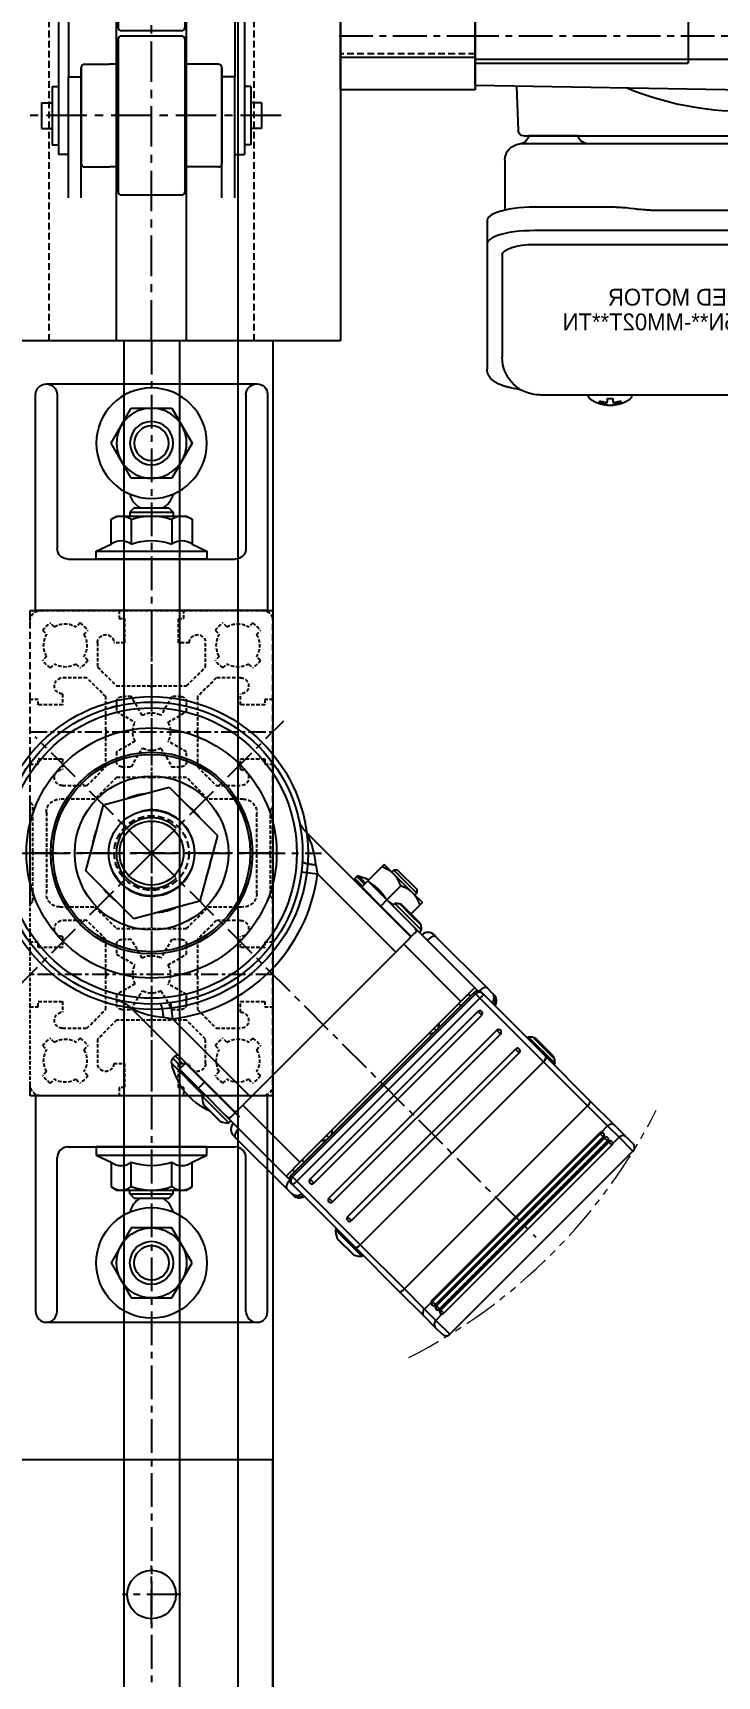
# Model space of a CAD drawing. Header units: inches. Extents: x 0 to 77285, y -118 to 40065.
# Drawn here: x 17562.6 to 17689.5, y 26015.4 to 26320.1 of the extents above; entities that cross this region are included whole.
import ezdxf

# ---------------------------------------------------------------- set-up
doc = ezdxf.new("R2010")
doc.units = ezdxf.units.IN
doc.header["$LTSCALE"] = 5
doc.header["$MEASUREMENT"] = 0
for name, pattern in [('CENTER', [2, 1.25, -0.25, 0.25, -0.25]), ('HIDDEN', [0.375, 0.25, -0.125]), ('PHANTOM', [2.5, 1.25, -0.25, 0.25, -0.25, 0.25, -0.25])]:
    doc.linetypes.add(name, pattern=pattern)
for name, color, linetype in [('11', 1, 'CENTER'), ('22', 2, 'HIDDEN'), ('44', 4, 'Continuous'), ('55', 5, 'Continuous'), ('77', 40, 'HIDDEN'), ('99', 181, 'Continuous'), ('A', 8, 'Continuous'), ('B', 123, 'Continuous'), ('G', 231, 'Continuous'), ('T', 3, 'Continuous')]:
    doc.layers.add(name, color=color, linetype=linetype)
doc.layers.add('33', color=3, linetype='PHANTOM', lineweight=9)
doc.styles.add('SCI', font='')
doc.styles.get('SCI').set_extended_font_data('Gulim')
doc.dimstyles.new('SCH', dxfattribs={"dimtxt": 2.5, "dimasz": 2, "dimexe": 1.25, "dimexo": 0.625, "dimtad": 1, "dimdec": 8, "dimtxsty": 'SCI', "dimcen": 2.5, "dimclrd": 4, "dimclre": 4, "dimclrt": 7, "dimadec": 8, "dimazin": 2, "dimtfac": 1, "dimtdec": 8, "dimtmove": 0, "dimatfit": 3, "dimfxl": 1, "dimarcsym": 0})

# ---------------------------------------------------------------- blocks, each defined once
blk = doc.blocks.new('A$C632A6005')
for p, q in [((-21.5, 0), (-21.5, -40)), ((21.5, 0), (-21.5, 0)), ((21.5, -40.1), (21.5, 0)), ((-17.5, -40), (-17.5, -11.5)), ((-15.5, -9.5), (15.5, -9.5)), ((10.25, -9.5), (-10.25, -9.5)), ((-10.25, -9.5), (-10.25, -11)), ((-10.25, -11), (10.25, -11)), ((-10.25, -11), (-7.51, -12.3)), ((7.51, -12.3), (10.25, -11)), ((10.25, -11), (10.25, -9.5)), ((17.5, -40), (17.5, -11.5)), ((-7.51, -12.3), (-7.51, -16.89)), ((-3.75, -16.86), (-3.75, -12.3)), ((3.76, -16.86), (3.76, -12.3)), ((7.51, -16.89), (7.51, -12.3)), ((-7.51, -16.89), (-6.44, -17.5)), ((-6.44, -17.5), (6.45, -17.5)), ((-4, -18.2), (-4, -17.5)), ((-4, -18.2), (4, -18.2)), ((-3.2, -19), (-4, -18.2)), ((3.2, -19), (4, -18.2)), ((4, -18.2), (4, -17.5)), ((6.45, -17.5), (7.51, -16.89)), ((-3.2, -19), (3.2, -19)), ((-3.75, -24.5), (-7.5, -31)), ((3.75, -24.5), (-3.75, -24.5)), ((7.51, -31), (3.75, -24.5)), ((-7.5, -31), (-3.75, -37.5)), ((3.75, -37.5), (7.51, -31)), ((-3.75, -37.5), (3.75, -37.5)), ((-19.5, -42), (19.6, -42))]:
    blk.add_line(p, q)
for radius in [10.25, 6.5, 4, 3.2]:
    blk.add_circle((0, -31), radius)
for centre, radius, start, end in [((-15.5, -11.5), 2, 90, 180), ((15.5, -11.5), 2, 0, 90), ((-5.63, -9.89), 3.06, 232.1211, 307.8789), ((0, -1.68), 11.26, 250.5288, 289.4712), ((5.63, -9.89), 3.06, 232.1211, 307.8789), ((-5.63, -14.44), 3.06, 232.1211, 307.8789), ((0, -6.24), 11.26, 250.5288, 289.4712), ((5.63, -14.44), 3.06, 232.1211, 307.8789), ((0, -22.5), 4.1, 121.3886, 166.7272), ((0, -22.5), 4.1, 13.2728, 58.6114), ((-19.5, -40), 2, 180, 270), ((-19.5, -40), 2, 270, 0), ((19.5, -40), 2, 180, 270), ((19.6, -40.1), 1.9, 270, 0)]:
    blk.add_arc(centre, radius, start, end)
blk = doc.blocks.new('A$C47db6cef')
at = {"ltscale": 0.506191}
for p, q in [((0, 43), (0, 28.5)), ((16.5, 45), (2, 45)), ((3.74, 42.67), (4.47, 41.95)), ((8.53, 41.95), (9.26, 42.67)), ((16.5, 43.5), (16.5, 45)), ((28.5, 45), (16.5, 45)), ((17.5, 43.5), (16.5, 43.5)), ((17.5, 39), (17.5, 43.5)), ((27.5, 43.5), (27.5, 39)), ((28.5, 43.5), (27.5, 43.5)), ((28.5, 45), (28.5, 43.5)), ((36.5, 45), (28.5, 45)), ((37, 44.5), (36.5, 45)), ((44.7, 44.5), (37, 44.5)), ((45, 44.2), (44.7, 44.5)), ((45.3, 44.5), (45, 44.2)), ((53, 44.5), (45.3, 44.5)), ((53.5, 45), (53, 44.5)), ((61.5, 45), (53.5, 45)), ((61.5, 43.5), (61.5, 45)), ((73.5, 45), (61.5, 45)), ((62.5, 43.5), (61.5, 43.5)), ((62.5, 39), (62.5, 43.5)), ((72.5, 43.5), (72.5, 39)), ((73.5, 43.5), (72.5, 43.5)), ((73.5, 45), (73.5, 43.5)), ((88, 45), (73.5, 45)), ((80.74, 42.67), (81.47, 41.95)), ((85.53, 41.95), (86.26, 42.67)), ((90, 28.5), (90, 43)), ((3.05, 40.53), (2.33, 41.26)), ((10.67, 41.26), (9.95, 40.53)), ((37.5, 42), (52.5, 42)), ((80.05, 40.53), (79.33, 41.26)), ((87.67, 41.26), (86.95, 40.53)), ((12.5, 34.5), (12.5, 39)), ((15.5, 39), (17.5, 39)), ((27.5, 39), (29.5, 39)), ((32.5, 39), (32.5, 34.5)), ((35, 33), (35, 39.5)), ((55, 39.5), (55, 33)), ((57.5, 34.5), (57.5, 39)), ((60.5, 39), (62.5, 39)), ((72.5, 39), (74.5, 39)), ((77.5, 39), (77.5, 34.5)), ((2.33, 35.74), (3.05, 36.47)), ((4.47, 35.05), (3.74, 34.33)), ((9.26, 34.33), (8.53, 35.05)), ((9.95, 36.47), (10.67, 35.74)), ((16, 31), (12.5, 34.5)), ((32.5, 34.5), (29, 31)), ((61, 31), (57.5, 34.5)), ((77.5, 34.5), (74, 31)), ((79.33, 35.74), (80.05, 36.47)), ((81.47, 35.05), (80.74, 34.33)), ((86.26, 34.33), (85.53, 35.05)), ((86.95, 36.47), (87.67, 35.74)), ((6, 32.5), (10.5, 32.5)), ((10.5, 32.5), (14, 29)), ((22.2, 31), (16, 31)), ((22.5, 30.7), (22.2, 31)), ((22.8, 31), (22.5, 30.7)), ((29, 31), (22.8, 31)), ((31, 29), (35, 33)), ((55, 33), (59, 29)), ((67.2, 31), (61, 31)), ((67.5, 30.7), (67.2, 31)), ((67.8, 31), (67.5, 30.7)), ((74, 31), (67.8, 31)), ((76, 29), (79.5, 32.5)), ((79.5, 32.5), (84, 32.5)), ((0, 28.5), (1.5, 28.5)), ((0, 28.5), (0, 16.5)), ((1.5, 28.5), (1.5, 27.5)), ((1.5, 27.5), (6, 27.5)), ((6, 27.5), (6, 29.5)), ((14, 29), (14, 22.8)), ((16, 26.25), (16, 28)), ((17, 29), (18.75, 29)), ((18.75, 29), (20.75, 25.53)), ((24.25, 25.53), (26.25, 29)), ((26.25, 29), (28, 29)), ((29, 28), (29, 26.25)), ((31, 16), (31, 29)), ((59, 29), (59, 16)), ((61, 26.25), (61, 28)), ((62, 29), (63.75, 29)), ((63.75, 29), (65.75, 25.53)), ((69.25, 25.53), (71.25, 29)), ((71.25, 29), (73, 29)), ((74, 28), (74, 26.25)), ((76, 22.8), (76, 29)), ((84, 29.5), (84, 27.5)), ((84, 27.5), (88.5, 27.5)), ((88.5, 28.5), (90, 28.5)), ((88.5, 27.5), (88.5, 28.5)), ((90, 16.5), (90, 28.5)), ((19.47, 24.25), (16, 26.25)), ((29, 26.25), (25.53, 24.25)), ((64.47, 24.25), (61, 26.25)), ((74, 26.25), (70.53, 24.25)), ((14, 22.8), (14.3, 22.5)), ((14.3, 22.5), (14, 22.2)), ((14, 22.2), (14, 16)), ((75.7, 22.5), (76, 22.8)), ((76, 22.2), (75.7, 22.5)), ((76, 16), (76, 22.2)), ((16, 18.75), (19.47, 20.75)), ((16, 17), (16, 18.75)), ((20.75, 19.47), (18.75, 16)), ((26.25, 16), (24.25, 19.47)), ((25.53, 20.75), (29, 18.75)), ((29, 18.75), (29, 17)), ((61, 18.75), (64.47, 20.75)), ((61, 17), (61, 18.75)), ((65.75, 19.47), (63.75, 16)), ((71.25, 16), (69.25, 19.47)), ((70.53, 20.75), (74, 18.75)), ((74, 18.75), (74, 17)), ((0, 16.5), (0, 2)), ((1.5, 16.5), (0, 16.5)), ((1.5, 17.5), (1.5, 16.5)), ((6, 17.5), (1.5, 17.5)), ((6, 15.5), (6, 17.5)), ((14, 16), (10.5, 12.5)), ((18.75, 16), (17, 16)), ((28, 16), (26.25, 16)), ((35, 12), (31, 16)), ((59, 16), (55, 12)), ((63.75, 16), (62, 16)), ((73, 16), (71.25, 16)), ((79.5, 12.5), (76, 16)), ((84, 17.5), (84, 15.5)), ((88.5, 17.5), (84, 17.5)), ((88.5, 16.5), (88.5, 17.5)), ((90, 16.5), (88.5, 16.5)), ((90, 2), (90, 16.5)), ((10.5, 12.5), (6, 12.5)), ((12.5, 10.5), (16, 14)), ((16, 14), (22.2, 14)), ((22.2, 14), (22.5, 14.3)), ((22.5, 14.3), (22.8, 14)), ((22.8, 14), (29, 14)), ((29, 14), (32.5, 10.5)), ((57.5, 10.5), (61, 14)), ((61, 14), (67.2, 14)), ((67.2, 14), (67.5, 14.3)), ((67.5, 14.3), (67.8, 14)), ((67.8, 14), (74, 14)), ((74, 14), (77.5, 10.5)), ((84, 12.5), (79.5, 12.5)), ((3.05, 8.53), (2.33, 9.26)), ((3.74, 10.67), (4.47, 9.95)), ((8.53, 9.95), (9.26, 10.67)), ((10.67, 9.26), (9.95, 8.53)), ((12.5, 6), (12.5, 10.5)), ((32.5, 10.5), (32.5, 6)), ((35, 5.5), (35, 12)), ((55, 12), (55, 5.5)), ((57.5, 6), (57.5, 10.5)), ((77.5, 10.5), (77.5, 6)), ((80.05, 8.53), (79.33, 9.26)), ((80.74, 10.67), (81.47, 9.95)), ((85.53, 9.95), (86.26, 10.67)), ((87.67, 9.26), (86.95, 8.53)), ((2.33, 3.74), (3.05, 4.47)), ((4.47, 3.05), (3.74, 2.33)), ((9.26, 2.33), (8.53, 3.05)), ((9.95, 4.47), (10.67, 3.74)), ((17.5, 6), (15.5, 6)), ((17.5, 1.5), (17.5, 6)), ((27.5, 6), (27.5, 1.5)), ((29.5, 6), (27.5, 6)), ((62.5, 6), (60.5, 6)), ((62.5, 1.5), (62.5, 6)), ((72.5, 6), (72.5, 1.5)), ((74.5, 6), (72.5, 6)), ((79.33, 3.74), (80.05, 4.47)), ((81.47, 3.05), (80.74, 2.33)), ((86.26, 2.33), (85.53, 3.05)), ((86.95, 4.47), (87.67, 3.74)), ((2, 0), (16.5, 0)), ((16.5, 1.5), (17.5, 1.5)), ((16.5, 0), (16.5, 1.5)), ((16.5, 0), (28.5, 0)), ((27.5, 1.5), (28.5, 1.5)), ((28.5, 1.5), (28.5, 0)), ((28.5, 0), (35.55, 0)), ((35.55, 0), (36.05, 0.5)), ((36.05, 0.5), (44.7, 0.5)), ((52.5, 3), (37.5, 3)), ((44.7, 0.5), (45, 0.8)), ((45, 0.8), (45.3, 0.5)), ((45.3, 0.5), (53.95, 0.5)), ((53.95, 0.5), (54.45, 0)), ((61.5, 1.5), (62.5, 1.5)), ((61.5, 0), (61.5, 1.5)), ((72.5, 1.5), (73.5, 1.5)), ((73.5, 1.5), (73.5, 0))]:
    blk.add_line(p, q, dxfattribs=at)
for p, q in [((54.45, 0), (61.5, 0)), ((61.5, 0), (73.5, 0)), ((73.5, 0), (88, 0))]:
    blk.add_line(p, q)
for centre, radius, start, end in [((2, 43), 2, 90, 180), ((6.5, 38.5), 5, 123.463, 146.537), ((6.5, 38.5), 5, 33.463, 56.537), ((83.5, 38.5), 5, 123.463, 146.537), ((83.5, 38.5), 5, 33.463, 56.537), ((88, 43), 2, 0, 90), ((6.5, 38.5), 4, 149.4775, 210.5225), ((6.5, 38.5), 4, 59.4775, 120.5225), ((6.5, 38.5), 4, 329.4775, 30.5225), ((14, 39), 1.5, 0, 180), ((31, 39), 1.5, 0, 180), ((37.5, 39.5), 2.5, 90, 180), ((52.5, 39.5), 2.5, 0, 90), ((59, 39), 1.5, 0, 180), ((76, 39), 1.5, 0, 180), ((83.5, 38.5), 4, 149.4775, 210.5225), ((83.5, 38.5), 4, 59.4775, 120.5225), ((83.5, 38.5), 4, 329.4775, 30.5225), ((6.5, 38.5), 5, 213.463, 236.537), ((6.5, 38.5), 4, 239.4775, 300.5225), ((6.5, 38.5), 5, 303.463, 326.537), ((83.5, 38.5), 5, 213.463, 236.537), ((83.5, 38.5), 4, 239.4775, 300.5225), ((83.5, 38.5), 5, 303.463, 326.537), ((6, 31), 1.5, 90, 270), ((84, 31), 1.5, 270, 90), ((17, 28), 1, 90, 180), ((28, 28), 1, 0, 90), ((62, 28), 1, 90, 180), ((73, 28), 1, 0, 90), ((22.5, 22.5), 3.5, 60, 120), ((67.5, 22.5), 3.5, 60, 120), ((22.5, 22.5), 3.5, 150, 210), ((22.5, 22.5), 3.5, 330, 30), ((67.5, 22.5), 3.5, 150, 210), ((67.5, 22.5), 3.5, 330, 30), ((22.5, 22.5), 3.5, 240, 300), ((67.5, 22.5), 3.5, 240, 300), ((6, 14), 1.5, 90, 270), ((17, 17), 1, 180, 270), ((28, 17), 1, 270, 0), ((62, 17), 1, 180, 270), ((73, 17), 1, 270, 0), ((84, 14), 1.5, 270, 90), ((6.5, 6.5), 5, 123.463, 146.537), ((6.5, 6.5), 4, 59.4775, 120.5225), ((6.5, 6.5), 5, 33.463, 56.537), ((83.5, 6.5), 5, 123.463, 146.537), ((83.5, 6.5), 4, 59.4775, 120.5225), ((83.5, 6.5), 5, 33.463, 56.537), ((6.5, 6.5), 4, 149.4775, 210.5225), ((6.5, 6.5), 4, 329.4775, 30.5225), ((83.5, 6.5), 4, 149.4775, 210.5225), ((83.5, 6.5), 4, 329.4775, 30.5225), ((6.5, 6.5), 5, 213.463, 236.537), ((6.5, 6.5), 4, 239.4775, 300.5225), ((6.5, 6.5), 5, 303.463, 326.537), ((14, 6), 1.5, 180, 0), ((31, 6), 1.5, 180, 0), ((37.5, 5.5), 2.5, 180, 270), ((52.5, 5.5), 2.5, 270, 0), ((59, 6), 1.5, 180, 0), ((76, 6), 1.5, 180, 0), ((83.5, 6.5), 5, 213.463, 236.537), ((83.5, 6.5), 4, 239.4775, 300.5225), ((83.5, 6.5), 5, 303.463, 326.537), ((2, 2), 2, 180, 270), ((88, 2), 2, 270, 0)]:
    blk.add_arc(centre, radius, start, end, dxfattribs=at)
at = {"layer": '11', "ltscale": 0.506191}
for p, q in [((22.5, 45), (22.5, 0)), ((67.5, 0), (67.5, 45)), ((90, 22.5), (0, 22.5))]:
    blk.add_line(p, q, dxfattribs=at)
at = {"layer": '11'}
blk.add_line((45, 45), (45, 0), dxfattribs=at)
at = {"layer": 'A', "ltscale": 0.506191}
for p, q in [((0, 45), (0, 43)), ((2, 45), (0, 45)), ((53.5, 45), (36.5, 45)), ((90, 45), (88, 45)), ((90, 43), (90, 45)), ((0, 2), (0, 0)), ((0, 0), (2, 0)), ((35.55, 0), (54.45, 0)), ((90, 0), (90, 2))]:
    blk.add_line(p, q, dxfattribs=at)
at = {"layer": 'A'}
blk.add_line((88, 0), (90, 0), dxfattribs=at)
blk = doc.blocks.new('A$Cf526916b')
blk.add_line((392.5, -90), (392.5, 0))
at = {"layer": '11'}
blk.add_line((338.5, -45), (401.5, -45), dxfattribs=at)
at = {"layer": '22'}
blk.add_circle((370, -45), 6.92, dxfattribs=at)
at = {"layer": '44'}
blk.add_circle((370, -45), 29, dxfattribs=at)
at = {"layer": 'T'}
blk.add_arc((370, -45), 8, 195, 105, dxfattribs=at)
at = {"xscale": -1, "rotation": 270}
blk.add_blockref('A$C47db6cef', (347.5, -90), dxfattribs=at)
at = {"layer": '44', "xscale": -1, "rotation": 180}
blk.add_blockref('A$C632A6005', (370, 0), dxfattribs=at)
at = {"layer": '44'}
blk.add_blockref('A$C632A6005', (370, -90), dxfattribs=at)
blk = doc.blocks.new('FINALrf2040vrp-sc')
for p, q in [((10.715, 4.15), (14.685, 4.15)), ((10.715, 4.15), (10.715, 2.5)), ((14.685, 4.15), (14.685, 2.5)), ((36.115, 4.15), (36.115, 2.5)), ((36.115, 4.15), (40.085, 4.15)), ((40.085, 4.15), (40.085, 2.5)), ((0, 0), (18.7, 0)), ((6.7, 1.5), (44.1, 1.5)), ((6.7, 1.5), (6.7, 0)), ((8.2, 2.5), (8.2, 1.5)), ((8.2, 2.5), (17.2, 2.5)), ((17.2, 2.5), (17.2, 1.5)), ((18.7, 0), (32.1, 0)), ((18.7, 0), (18.7, -2)), ((32.1, 0), (32.1, -2)), ((50.8, 0), (32.1, 0)), ((33.6, 2.5), (42.6, 2.5)), ((33.6, 2.5), (33.6, 1.5)), ((42.6, 2.5), (42.6, 1.5)), ((44.1, 0), (44.1, 1.5)), ((0, -2), (20.14, -2)), ((4.76, -2.5), (4.76, -6.35)), ((20.64, -2.5), (20.64, -6.35)), ((30.16, -2.5), (30.16, -6.35)), ((50.8, -2), (30.66, -2)), ((30.66, -2), (45.54, -2)), ((46.04, -2.5), (46.04, -6.35)), ((4.76, -6.35), (4.76, -7.7)), ((20.64, -6.35), (20.64, -7.7)), ((30.16, -6.35), (30.16, -7.7)), ((46.04, -6.35), (46.04, -7.7)), ((0.4, -8.2), (0.4, -17.5)), ((0.9, -7.7), (24.5, -7.7)), ((25, -8.2), (25, -17.5)), ((25.8, -8.2), (25.8, -17.5)), ((26.3, -7.7), (49.9, -7.7)), ((50.4, -8.2), (50.4, -17.5)), ((0.9, -18), (24.5, -18)), ((4.76, -18), (4.76, -19.35)), ((4.76, -23.2), (4.76, -19.35)), ((20.64, -18), (20.64, -19.35)), ((20.64, -23.2), (20.64, -19.35)), ((26.3, -18), (49.9, -18)), ((30.16, -18), (30.16, -19.35)), ((30.16, -23.2), (30.16, -19.35)), ((46.04, -18), (46.04, -19.35)), ((46.04, -23.2), (46.04, -19.35)), ((0, -23.7), (20.14, -23.7)), ((18.7, -25.7), (18.7, -23.7)), ((30.66, -23.7), (45.54, -23.7)), ((50.8, -23.7), (30.66, -23.7)), ((32.1, -25.7), (32.1, -23.7)), ((0, -25.7), (18.7, -25.7)), ((6.7, -27.2), (6.7, -25.7)), ((6.7, -27.2), (44.1, -27.2)), ((8.2, -28.2), (8.2, -27.2)), ((17.2, -28.2), (17.2, -27.2)), ((18.7, -25.7), (32.1, -25.7)), ((50.8, -25.7), (32.1, -25.7)), ((33.6, -28.2), (33.6, -27.2)), ((42.6, -28.2), (42.6, -27.2)), ((44.1, -25.7), (44.1, -27.2)), ((8.2, -28.2), (17.2, -28.2)), ((10.715, -29.85), (10.715, -28.2)), ((10.715, -29.85), (14.685, -29.85)), ((14.685, -29.85), (14.685, -28.2)), ((33.6, -28.2), (42.6, -28.2)), ((36.115, -29.85), (36.115, -28.2)), ((36.115, -29.85), (40.085, -29.85)), ((40.085, -29.85), (40.085, -28.2))]:
    blk.add_line(p, q)
for centre, start, end in [((5.26, -2.5), 90, 180), ((20.14, -2.5), 0, 90), ((30.66, -2.5), 90, 180), ((45.54, -2.5), 0, 90), ((0.9, -8.2), 90, 180), ((24.5, -8.2), 0, 90), ((26.3, -8.2), 90, 180), ((49.9, -8.2), 0, 90), ((0.9, -17.5), 180, 270), ((24.5, -17.5), 270, 0), ((26.3, -17.5), 180, 270), ((49.9, -17.5), 270, 0), ((5.26, -23.2), 180, 270), ((20.14, -23.2), 270, 0), ((30.66, -23.2), 180, 270), ((45.54, -23.2), 270, 0)]:
    blk.add_arc(centre, 0.5, start, end)
at = {"layer": '11'}
for p, q in [((12.7, 7.15), (12.7, -32.85)), ((38.1, 7.15), (38.1, -32.85))]:
    blk.add_line(p, q, dxfattribs=at)
blk = doc.blocks.new('A$C006C2B59')
at = {"layer": '11'}
blk.add_line((-60.19, 0), (67.37, 0), dxfattribs=at)
at = {"rotation": 179.9999999999999}
for p in [(12.7, -12.85), (63.5, -12.85)]:
    blk.add_blockref('FINALrf2040vrp-sc', p, dxfattribs=at)
blk = doc.blocks.new('A$Ce0788daf')
for p, q in [((405, 170), (405, 0)), ((363.5, 0), (363.5, 120)), ((376.5, 0), (376.5, 120)), ((405, 0), (335, 0))]:
    blk.add_line(p, q)
at = {"layer": '22'}
for p, q in [((351, 0), (351, 159)), ((389, 0), (389, 159))]:
    blk.add_line(p, q, dxfattribs=at)
at = {"layer": 'G'}
blk.add_line((386, 154), (386, 0), dxfattribs=at)
at = {"layer": 'B', "xscale": 1.2, "yscale": 1.2, "zscale": 1.2, "rotation": 90.00000000000001}
blk.add_blockref('A$C006C2B59', (370, 72.23), dxfattribs=at)
blk = doc.blocks.new('A$Cfa1c9302')
for p, q in [((50, -52.63), (50, -33)), ((50, -47.8), (-50, -47.8)), ((50, -52.63), (0, -53.5)), ((42.32, -52.76), (42.03, -61.03)), ((41.03, -62), (-41.03, -62)), ((-37.5, -63.5), (41.68, -63.5)), ((30.93, -62), (40.05, -62)), ((44.5, -66.5), (44.5, -75.78)), ((17.5, -75.77), (-17.5, -75.77)), ((20.52, -75.57), (21.26, -75.47)), ((24.87, -75.25), (39, -75.25)), ((47.8, -77.67), (47.8, -82)), ((-39, -79.57), (39, -79.57)), ((39, -82.13), (-39, -82.13)), ((47.8, -82), (47.8, -105.26)), ((45, -84.08), (45, -103.05)), ((38, -110.05), (-38, -110.05)), ((21.03, -110.05), (21, -110.19)), ((21, -110.05), (21, -110.19)), ((24.48, -110.74), (24.48, -111.33)), ((24.48, -111.87), (24.48, -111.97)), ((25.51, -111.33), (25.51, -110.74)), ((25.51, -111.97), (25.51, -111.87)), ((29, -110.2), (28.97, -110.05)), ((29, -110.19), (29, -110.05))]:
    blk.add_line(p, q)
for points in [[(39, -75.25), (39.98, -75.26), (40.96, -75.31), (41.9, -75.38), (42.82, -75.49), (43.68, -75.62), (44.48, -75.78), (45.22, -75.96), (45.88, -76.16), (46.45, -76.38), (46.93, -76.62), (47.3, -76.87), (47.58, -77.13), (47.74, -77.4), (47.8, -77.67)], [(39, -79.57), (39.98, -79.59), (40.96, -79.64), (41.9, -79.71), (42.82, -79.81), (43.68, -79.95), (44.48, -80.1), (45.22, -80.28), (45.88, -80.49), (46.45, -80.71), (46.93, -80.95), (47.3, -81.2), (47.58, -81.46), (47.74, -81.73), (47.8, -82)], [(21.31, -110.81), (21.4, -110.89), (21.54, -111)], [(28.46, -111), (28.6, -110.89), (28.68, -110.83)], [(28.68, -110.83), (28.69, -110.81)]]:
    blk.add_lwpolyline(points)
for centre, radius, start, end in [((0, 0), 57.5, 270, 292.5195), ((29, -61.5), 2, 270, 345.5225), ((42, -61.53), 2, 193.7372, 264.2608), ((41.03, -61), 1, 270, 358), ((41.5, -66.5), 3, 0, 84.2608), ((38, -103.05), 7, 270, 0), ((21.65, -110.46), 0.486, 221.8791, 226.241), ((25, -105.49), 6.5, 237.8797, 302.1203), ((24.38, -111.36), 1.37, 173.3134, 186.6866), ((24.99, -104.73), 6.77, 252.9989, 262.6853), ((24.99, -105.05), 6.77, 252.9989, 262.6853), ((24.69, -112.61), 1.29, 98.9986, 115.405), ((24.69, -110.59), 1.29, 244.595, 261.0014), ((25, -101.75), 9.01, 266.7221, 273.2779), ((25, -105.5), 6.5, 265.4534, 274.5466), ((25.31, -112.61), 1.29, 64.595, 81.0014), ((25.31, -110.59), 1.29, 278.9986, 295.405), ((25.01, -104.73), 6.77, 277.3147, 287.0011), ((25.01, -105.05), 6.77, 277.3147, 287.0011), ((25.62, -111.36), 1.37, 353.3134, 6.6866)]:
    blk.add_arc(centre, radius, start, end)
blk.add_ellipse((39, -84.08), major_axis=(6, 0), ratio=0.324978, start_param=0, end_param=1.570796)
for points, knots in [([(17.5, -75.77), (18.72, -75.75), (18.15, -75.77), (20.1, -75.63), (19.88, -75.65), (20.52, -75.57)], [0, 0, 0, 0, 1.176582, 2.356169, 3.030308, 3.030308, 3.030308, 3.030308]), ([(21.26, -75.47), (22.82, -75.3), (21.86, -75.38), (24.58, -75.24), (23.87, -75.26), (24.87, -75.25)], [0, 0, 0, 0, 1.359692, 2.82201, 3.627139, 3.627139, 3.627139, 3.627139]), ([(41.4, -109.16), (42.08, -109.02), (42.76, -108.87), (43.44, -108.72), (43.67, -108.67), (44.15, -108.57), (44.81, -108.37), (45.46, -108.14), (46.04, -107.86), (46.53, -107.55), (46.92, -107.23), (47.23, -106.89), (47.48, -106.51), (47.67, -106.1), (47.78, -105.67), (47.79, -105.39), (47.8, -105.26)], [-0.308501, -0.308501, -0.308501, -0.308501, 0, 0, 0, 0.103357, 0.215357, 0.331905, 0.455265, 0.558115, 0.645908, 0.724824, 0.798509, 0.869222, 0.938414, 1, 1, 1, 1]), ([(21.01, -110.19), (21.01, -110.26), (21.02, -110.42), (21.12, -110.62), (21.22, -110.72), (21.26, -110.77), (21.27, -110.77), (21.27, -110.78), (21.28, -110.79)], [0, 0, 0, 0, 0.329406, 0.709553, 1, 1, 1, 1.048572, 1.048572, 1.048572, 1.048572]), ([(28.69, -110.81), (28.7, -110.8), (28.71, -110.8), (28.72, -110.79), (28.73, -110.78), (28.81, -110.72), (28.9, -110.57), (29, -110.37), (28.99, -110.24), (28.99, -110.2)], [-0.057331, -0.057331, -0.057331, -0.057331, 0, 0, 0, 0.04709, 0.447062, 0.808158, 1, 1, 1, 1])]:
    blk.add_open_spline(points, degree=3, knots=knots)
at = {"layer": '11'}
blk.add_line((-54.35, -43.5), (53.55, -43.5), dxfattribs=at)
at = {"layer": 'T'}
for p in [(10.5, -38.5), (50, -48.5)]:
    blk.add_line(p, (10.5, -48.5), dxfattribs=at)
at = {"layer": '44', "style": 'SCI'}
for s, p in [('GEARED MOTOR', (-8.22, -93.48)), ('F3S25N**-MM02T**TN', (-8.22, -98.07))]:
    blk.add_text(s, height=3.125, dxfattribs=at).set_placement(p)
blk = doc.blocks.new('A$C0C0A28F9')
for p, q in [((-20.000023, 25), (-20.000023, 27.5)), ((-20.000023, 27.5), (19.999993, 27.5)), ((19.999993, 25), (19.999993, 27.5)), ((-53.5, 25), (53.5, 25)), ((-53.5, 0), (-53.5, 25)), ((53.5, 25), (53.5, 0)), ((53.5, 0), (-53.5, 0))]:
    blk.add_line(p, q)
at = {"layer": '11'}
for p, q in [((-30, -3), (-30, 28)), ((0, -5), (0, 30)), ((30, -3), (30, 28)), ((-43.5, -1), (-43.5, 26)), ((43.5, -1), (43.5, 26))]:
    blk.add_line(p, q, dxfattribs=at)
at = {"layer": '22'}
for p, q in [((-16.5, 10), (-16.5, 27.5)), ((16.5, 10), (16.5, 27.5)), ((-46.8235, 0), (-46.8235, 25)), ((-40.1765, 25), (-40.1765, 0)), ((-34.5, 16.5), (-34.5, 25)), ((-25.5, 16.5), (-25.5, 25)), ((25.5, 16.5), (25.5, 25)), ((34.5, 16.5), (34.5, 25)), ((40.1765, 0), (40.1765, 25)), ((46.8235, 25), (46.8235, 0)), ((-37, 0), (-37, 16.5)), ((-37, 16.5), (-23, 16.5)), ((-23, 16.5), (-23, 7.5)), ((37, 16.5), (23, 16.5)), ((23, 16.5), (23, 7.5)), ((37, 0), (37, 16.5)), ((-20.5, 7.5), (-20.5, 10)), ((-20.5, 10), (20.5, 10)), ((20.5, 7.5), (20.5, 10)), ((-33, 0), (-33, 7.5)), ((-33, 7.5), (33, 7.5)), ((33, 7.5), (33, 0))]:
    blk.add_line(p, q, dxfattribs=at)
at = {"layer": 'T'}
for p, q in [((-47.5, 0), (-47.5, 25)), ((-39.5, 0), (-39.5, 25)), ((39.5, 0), (39.5, 25)), ((47.5, 0), (47.5, 25))]:
    blk.add_line(p, q, dxfattribs=at)
blk = doc.blocks.new('A$Cbcba0291')
at = {"rotation": 90.00000000000001}
blk.add_blockref('A$C0C0A28F9', (459, 0), dxfattribs=at)
at = {"layer": '55', "xscale": -1}
blk.add_blockref('A$Cfa1c9302', (509, 0), dxfattribs=at)
blk = doc.blocks.new('A$C55B21E72')
for p, q in [((34.5, 29), (32, 29)), ((32, 29), (32, 28.36)), ((32, 24.7), (32, 28.36)), ((34.5, 30), (34, 29.5)), ((40, 29.5), (34, 29.5)), ((34, 29), (34, 29.5)), ((34.5, 30), (39.5, 30)), ((39.5, 29), (34.5, 29)), ((37, 24.7), (37, 28.36)), ((39.5, 30), (40, 29.5)), ((42, 29), (39.5, 29)), ((40, 29), (40, 29.5)), ((42, 29), (42, 28.36)), ((42, 26.02), (42, 28.36)), ((32, 25), (30.17, 24.08)), ((32, 23.1), (32, 24.7)), ((37, 24.7), (32, 24.7)), ((37, 23.1), (37, 24.7)), ((37, 24.7), (45, 24.7)), ((38.5, 25.27), (45.5, 25.27)), ((38.5, 25.27), (38.5, 24.7)), ((39.21, 25.85), (41.98, 25.85)), ((44.23, 26.02), (39.77, 26.02)), ((41.98, 25.85), (44.79, 25.85)), ((44.2, 24.7), (60.46, 24.7)), ((45, 23.1), (45, 24.7)), ((45, 24.7), (46.2, 24.7)), ((45.5, 25.27), (45.5, 24.7)), ((48.26, 26.3), (47.76, 26.3)), ((48.26, 26.3), (61.73, 26.3)), ((60, 21.1), (60, 24.46)), ((60.46, 24.7), (60.84, 24.7)), ((61.91, 25), (61.55, 25)), ((62.93, 26.3), (61.73, 26.3)), ((78.39, 25), (61.91, 25)), ((62.93, 26.3), (63.37, 26.3)), ((63.47, 26.3), (63.37, 26.3)), ((73.5, 25.27), (80.5, 25.27)), ((73.5, 25.27), (73.5, 25)), ((74.21, 25.85), (76.98, 25.85)), ((79.23, 26.02), (74.77, 26.02)), ((76.98, 25.85), (79.79, 25.85)), ((89.85, 25), (78.39, 25)), ((80.5, 25.27), (80.5, 25)), ((96.4, 25), (89.85, 25)), ((99.38, 25), (96.4, 25)), ((99.38, 25), (101.21, 25)), ((44.75, 23), (17.75, 23)), ((30, 23.81), (32, 23.81)), ((30, 23.81), (30, 23.3)), ((30, 23.3), (32, 23.3)), ((30.17, 24.08), (32, 24.08)), ((32, 23.1), (37, 23.1)), ((36, 23), (36, 23.1)), ((45, 23.1), (37, 23.1)), ((39.5, 23.1), (39.5, 23)), ((44.5, 23.1), (44.5, 23)), ((45, 24.32), (45, 21.1)), ((60.55, 23.1), (60.46, 23.1)), ((60.57, 24), (60.55, 24)), ((60.55, -24), (60.55, 24)), ((60.57, -24), (60.57, 24)), ((60.57, 24), (60.92, 24)), ((60.92, -24), (60.92, 24)), ((62.08, 24), (60.92, 24)), ((62.08, 24), (62.08, -24)), ((62.08, 24), (78.72, 24)), ((63.56, -22), (63.56, 22)), ((64.55, 22), (63.56, 22)), ((64.55, -22), (64.55, 22)), ((68.48, -22), (68.48, 22)), ((69.47, 22), (68.48, 22)), ((69.47, -22), (69.47, 22)), ((73.4, -22), (73.4, 22)), ((74.39, 22), (73.4, 22)), ((74.39, -22), (74.39, 22)), ((78.72, -24), (78.72, 24)), ((78.72, 24), (90.32, 24)), ((90.32, -24), (90.32, 24)), ((90.32, 24), (95.57, 24)), ((95.43, -22), (95.43, 22)), ((95.43, 22), (95.63, 22)), ((95.57, 24), (98.55, 24)), ((95.57, 22.3), (95.57, 24)), ((95.63, 22), (95.63, -22)), ((96.4, 22), (95.63, 22)), ((96.4, 22), (96.4, -22)), ((96.53, -22), (96.53, 22)), ((96.53, 22), (96.74, 22)), ((96.74, 22), (96.74, -22)), ((97.51, 22), (96.74, 22)), ((97.51, 22), (97.51, -22)), ((97.64, -22), (97.64, 22.01)), ((97.64, 22.01), (97.85, 22.01)), ((98.62, 22.01), (97.85, 22.01)), ((97.85, -22), (97.85, 22.01)), ((98.33, 22.5), (98.32, 22.5)), ((98.33, 22.5), (98.34, 22.5)), ((98.55, 22.34), (98.55, 24)), ((102.21, 24), (98.55, 24)), ((98.62, 22.01), (98.62, -22)), ((102.21, -24), (102.21, 24)), ((22.12, 17.16), (24.49, 19)), ((23.12, 19.96), (24.5, 19.01)), ((24.49, 19), (45, 19)), ((45, 21.1), (45, -21.1)), ((60, 21.1), (45, 21.1)), ((45, 19), (45, -19)), ((60, 21.1), (60, -21.1)), ((60, 20.5), (60.55, 20.5)), ((-24.26, 14.04), (-24.23, 14.04)), ((60, 14.04), (60.55, 14.04)), ((-12.64, 0), (-6.32, 10.95)), ((-6.32, 10.95), (6.32, 10.95)), ((6.32, 10.95), (12.64, 0)), ((-6.32, -10.95), (-12.64, 0)), ((12.64, 0), (6.32, -10.95)), ((6.32, -10.95), (-6.32, -10.95)), ((60, -14.04), (60.55, -14.04)), ((22.12, -17.16), (24.49, -19)), ((23.12, -19.96), (24.5, -19.01)), ((45, -19), (24.49, -19)), ((45, -24.32), (45, -21.1)), ((60, -21.1), (45, -21.1)), ((60.55, -20.5), (60, -20.5)), ((60, -21.1), (60, -24.46)), ((17.75, -23), (44.75, -23)), ((32, -23.5), (29.7, -23.5)), ((29.7, -24.12), (29.7, -23.5)), ((32, -24.12), (29.7, -24.12)), ((32, -23.1), (32, -24.7)), ((32, -23.1), (37, -23.1)), ((36, -23), (36, -23.1)), ((37, -23.1), (37, -24.7)), ((45, -23.1), (37, -23.1)), ((39.5, -23), (39.5, -23.1)), ((44.5, -23), (44.5, -23.1)), ((45, -23.1), (45, -24.7)), ((46.2, -23.1), (45, -23.1)), ((60.55, -23.1), (60.46, -23.1)), ((60.55, -24), (60.57, -24)), ((60.92, -24), (60.57, -24)), ((60.92, -24), (62.08, -24)), ((78.72, -24), (62.08, -24)), ((63.56, -22), (64.55, -22)), ((68.48, -22), (69.47, -22)), ((73.4, -22), (74.39, -22)), ((90.32, -24), (78.72, -24)), ((95.57, -24), (90.32, -24)), ((95.63, -22), (95.43, -22)), ((95.57, -24), (95.57, -22.3)), ((98.55, -24), (95.57, -24)), ((95.63, -22), (96.4, -22)), ((96.74, -22), (96.53, -22)), ((96.74, -22), (97.51, -22)), ((97.85, -22), (97.64, -22)), ((97.85, -22), (98.62, -22)), ((98.55, -24), (98.55, -22.33)), ((98.55, -24), (102.21, -24)), ((38.5, -24.96), (30.15, -24.96)), ((37, -24.7), (32, -24.7)), ((37, -24.7), (45, -24.7)), ((38.5, -24.7), (38.5, -25.27)), ((38.5, -25.27), (45.5, -25.27)), ((39.78, -26.18), (44.22, -26.18)), ((40, -26.23), (44, -26.23)), ((44.2, -24.7), (60.46, -24.7)), ((45, -24.7), (46.2, -24.7)), ((45.5, -24.7), (45.5, -25.27)), ((48.26, -26.3), (47.76, -26.3)), ((48.26, -26.3), (61.73, -26.3)), ((60.46, -24.7), (60.84, -24.7)), ((61.55, -25), (61.91, -25)), ((62.93, -26.3), (61.73, -26.3)), ((61.91, -25), (78.39, -25)), ((62.93, -26.3), (63.37, -26.3)), ((63.47, -26.3), (63.37, -26.3)), ((73.5, -25), (73.5, -25.27)), ((73.5, -25.27), (80.5, -25.27)), ((74.78, -26.18), (79.22, -26.18)), ((75, -26.23), (79, -26.23)), ((78.39, -25), (89.85, -25)), ((80.5, -25), (80.5, -25.27)), ((89.85, -25), (96.4, -25)), ((96.4, -25), (99.38, -25)), ((101.21, -25), (99.38, -25))]:
    blk.add_line(p, q)
for radius in [28, 26.93, 23.19, 18.7, 18.3, 14.25, 7.94, 5.94]:
    blk.add_circle((0, 0), radius)
for centre, radius, start, end in [((42, 21.7), 5, 123.9242, 134.427), ((39.77, 25.02), 1, 90, 123.9242), ((44.23, 25.02), 1, 56.0758, 90), ((42, 21.7), 5, 45.573, 56.0758), ((47.76, 24.7), 1.6, 90, 180), ((61.55, 24), 1, 90, 180), ((63.47, 24.7), 1.6, 10.8069, 90), ((77, 21.7), 5, 123.9242, 134.427), ((74.77, 25.02), 1, 90, 123.9242), ((79.23, 25.02), 1, 56.0758, 90), ((77, 21.7), 5, 45.573, 56.0758), ((101.21, 24), 1, 360, 90), ((12.43, 7.42), 16.46, 49.5638, 71.1667), ((30.3, 23.81), 0.3, 116.5651, 180), ((30.3, 23.3), 0.3, 180, 270), ((64.05, 22), 0.5, 360, 90), ((68.97, 22), 0.5, 360, 90), ((73.89, 22), 0.5, 360, 90), ((95.85, 21.99), 0.421, 131.7236, 178.6635), ((97.87, 22.02), 0.747, 359.5407, 25.4664), ((0, 0), 31, 322.1962, 37.8038), ((58.9, 14), 1.75, 19.4645, 51.0679), ((58.89, 14), 1.75, 18.0413, 50.4774), ((4.5, 0), 32, 153.9856, 154.6415), ((-21.11, 12.5), 3.5, 140.6509, 153.9856), ((58.89, 14), 1.75, 309.5226, 341.9587), ((58.9, 14), 1.75, 308.9321, 340.5355), ((0, 0), 11.07, 81.4553, 98.5447), ((0, 0), 11.07, 141.4553, 158.5447), ((0, 0), 6.54, 90, 360), ((0, 0), 11.07, 21.4553, 38.5447), ((0, 0), 11.07, 201.4553, 218.5447), ((0, 0), 11.07, 321.4553, 338.5447), ((0, 0), 11.07, 261.4553, 278.5447), ((58.9, -14), 1.75, 19.4645, 51.0679), ((58.89, -14), 1.75, 18.0413, 50.4774), ((58.89, -14), 1.75, 309.5226, 341.9587), ((58.9, -14), 1.75, 308.9321, 340.5355), ((12.43, -7.42), 16.46, 288.8333, 310.4362), ((30.2, -23.5), 0.5, 90, 180), ((30.7, -24.12), 1, 180, 236.782), ((61.55, -24), 1, 180, 270), ((64.05, -22), 0.5, 270, 360), ((68.97, -22), 0.5, 270, 360), ((73.89, -22), 0.5, 270, 360), ((95.85, -21.99), 0.421, 181.3365, 228.2764), ((97.85, -22), 0.77, 334.9263, 0.3451), ((101.21, -24), 1, 270, 360), ((37, -14.5), 12.5, 236.782, 290.2005), ((42, -21.7), 5, 225.573, 243.6122), ((40, -25.73), 0.5, 243.6122, 270), ((44, -25.73), 0.5, 270, 296.3878), ((42, -21.7), 5, 296.3878, 314.427), ((47.76, -24.7), 1.6, 180, 270), ((63.47, -24.7), 1.6, 270, 349.1931), ((77, -21.7), 5, 225.573, 243.6122), ((75, -25.73), 0.5, 243.6122, 270), ((79, -25.73), 0.5, 270, 296.3878), ((77, -21.7), 5, 296.3878, 314.427)]:
    blk.add_arc(centre, radius, start, end)
for centre, major_axis, ratio, start_param, end_param in [((39.77, 25.02), (0, 1), 1, 0, 0.592089), ((48.26, 24.7), (0, 1.6), 0.440575, 0, 1.570796), ((61.55, 24), (0, 1), 0.984109, 0, 1.570796), ((61.91, 24), (0, -1), 0.984109, 3.141593, 4.712389), ((61.73, 24.7), (0, 1.6), 0.440575, 0, 1.475123), ((61.91, 24), (0, 1), 0.177565, 4.712389, 6.283185), ((62.93, 24.7), (0, 1.6), 0.897716, 4.901005, 6.283185), ((63.37, 24.7), (0, -1.6), 0.897716, 1.759413, 3.141593), ((74.77, 25.02), (0, 1), 1, 0, 0.592089), ((78.39, 24), (0, 1), 0.336786, 4.712389, 6.283185), ((89.85, 24), (0, -1), 0.478825, 1.570796, 3.141593), ((96.4, 24), (0, -1), 0.832837, 3.141593, 4.712389), ((99.38, 24), (0, -1), 0.832837, 3.141593, 4.712389), ((64.05, 22), (0, -0.5), 0.984109, 3.141593, 4.712389), ((68.97, 22), (0, -0.5), 0.984109, 3.141593, 4.712389), ((73.89, 22), (0, -0.5), 0.984109, 3.141593, 4.712389), ((96.12, 22), (-0.697, 0), 0.716941, 4.712389, 5.629222), ((96.12, 22), (0, 0.5), 0.984109, 0, 1.570796), ((96.12, 22), (0, 0.5), 0.553518, 4.712389, 6.283185), ((97.23, 22), (-0.697, 0), 0.716941, 4.712389, 6.283185), ((97.23, 22), (0, 0.5), 0.984109, 0, 1.570796), ((97.23, 22), (0, 0.5), 0.553518, 4.712389, 6.283185), ((98.32, 22.01), (-0.683, 0), 0.716941, 4.712389, 6.283185), ((98.33, 22.01), (0, 0.49), 0.984109, 0, 1.570796), ((98.34, 22.01), (0, 0.49), 0.553518, 5.44332, 6.283185), ((61.55, -24), (0, 1), 0.984109, 1.570796, 3.141593), ((61.91, -24), (0, -1), 0.984109, 4.712389, 6.283185), ((61.91, -24), (0, 1), 0.177565, 3.141593, 4.712389), ((64.05, -22), (0, -0.5), 0.984109, 4.712389, 6.283185), ((68.97, -22), (0, -0.5), 0.984109, 4.712389, 6.283185), ((73.89, -22), (0, -0.5), 0.984109, 4.712389, 6.283185), ((78.39, -24), (0, -1), 0.336786, 0, 1.570796), ((89.85, -24), (0, -1), 0.478825, 0, 1.570796), ((96.12, -22), (-0.697, 0), 0.716941, 0.653963, 1.570796), ((96.4, -24), (0, -1), 0.832837, 4.712389, 6.283185), ((96.12, -22), (0, 0.5), 0.984109, 1.570796, 3.141593), ((96.12, -22), (0, 0.5), 0.553518, 3.141593, 4.712389), ((97.23, -22), (-0.697, 0), 0.716941, 0, 1.570796), ((97.23, -22), (0, 0.5), 0.984109, 1.570796, 3.141593), ((97.23, -22), (0, 0.5), 0.553518, 3.141593, 4.712389), ((98.34, -22), (-0.697, 0), 0.716941, 0, 1.570796), ((98.34, -22), (0, 0.5), 0.984109, 1.570796, 3.141593), ((98.34, -22), (0, 0.5), 0.553518, 3.141593, 3.989144), ((99.38, -24), (0, 1), 0.832837, 1.570796, 3.141593), ((48.26, -24.7), (0, -1.6), 0.440575, 4.712389, 6.283185), ((61.73, -24.7), (0, -1.6), 0.440575, 4.808063, 6.283185), ((62.93, -24.7), (0, -1.6), 0.897716, 0, 1.38218), ((63.37, -24.7), (0, 1.6), 0.897716, 3.141593, 4.523773)]:
    blk.add_ellipse(centre, major_axis=major_axis, ratio=ratio, start_param=start_param, end_param=end_param)
for points, weights, degree in [([(34.5, 29), (33.34, 29), (32, 28.36)], [1, 1.04722526483, 1.01794261965], 2), ([(37, 28.36), (35.66, 29), (34.5, 29)], [1.01794261965, 1.04722526483, 1], 2), ([(39.5, 29), (38.34, 29), (37, 28.36)], [1, 1.04722526483, 1.01794261965], 2), ([(42, 28.36), (40.66, 29), (39.5, 29)], [1.01794261965, 1.04722526483, 1], 2), ([(32.32, 24.7), (33.47, 25), (34.5, 25)], [1.04268419234, 1.05130644623, 1], 2), ([(34.5, 25), (35.53, 25), (36.68, 24.7)], [1, 1.05130644623, 1.04268419234], 2), ([(37.32, 24.7), (37.93, 24.86), (38.5, 24.93)], [1.04268419234, 1.04728359801, 1.03483016525], 2), ([(17.75, 23), (16.64, 23), (15.57, 23.3), (14.62, 23.88)], [1, 0.975022206762, 0.975022206762, 1], 3), ([(23.11, 19.95), (21.95, 18.97), (21.06, 18.46), (20.87, 18.66)], [1, 0.840653199569, 0.840653199569, 1], 3), ([(23.11, -19.95), (21.95, -18.97), (21.06, -18.46), (20.87, -18.66)], [1, 0.84065319957, 0.84065319957, 1], 3), ([(14.62, -23.88), (15.57, -23.3), (16.64, -23), (17.75, -23)], [1, 0.975022206762, 0.975022206762, 1], 3)]:
    blk.add_rational_spline(points, weights, degree=degree)
for points, knots in [([(45, 24.32), (45, 24.34), (45, 24.35), (44.99, 24.41), (44.98, 24.46), (44.93, 24.55), (44.89, 24.58), (44.78, 24.64), (44.72, 24.66), (44.57, 24.68), (44.49, 24.69), (44.34, 24.7), (44.27, 24.7), (44.2, 24.7)], [4.078427, 4.078427, 4.078427, 4.078427, 4.16057, 4.16057, 4.538389, 4.538389, 4.916208, 4.916208, 5.294027, 5.294027, 5.671846, 5.671846, 5.924465, 5.924465, 5.924465, 5.924465]), ([(60.46, 24.7), (60.42, 24.7), (60.37, 24.7), (60.26, 24.69), (60.19, 24.68), (60.1, 24.64), (60.06, 24.62), (60.01, 24.55), (60, 24.51), (60, 24.46)], [1.688361, 1.688361, 1.688361, 1.688361, 1.905558, 1.905558, 2.287149, 2.287149, 2.668741, 2.668741, 3.050332, 3.050332, 3.050332, 3.050332]), ([(44.2, 23.1), (44.26, 23.1), (44.31, 23.1), (44.48, 23.09), (44.59, 23.07), (44.75, 23), (44.82, 22.96), (44.92, 22.82), (44.95, 22.74), (44.97, 22.64), (44.98, 22.63), (44.98, 22.62)], [1.258223, 1.258223, 1.258223, 1.258223, 1.461949, 1.461949, 1.949265, 1.949265, 2.385104, 2.385104, 2.820942, 2.820942, 2.863826, 2.863826, 2.863826, 2.863826]), ([(60, 22.64), (60, 22.68), (60, 22.71), (60.02, 22.84), (60.04, 22.92), (60.13, 23.03), (60.2, 23.06), (60.33, 23.09), (60.39, 23.1), (60.46, 23.1)], [16.400421, 16.400421, 16.400421, 16.400421, 16.586762, 16.586762, 17.056183, 17.056183, 17.525605, 17.525605, 17.848828, 17.848828, 17.848828, 17.848828]), ([(44.2, -23.1), (44.26, -23.1), (44.31, -23.1), (44.48, -23.09), (44.59, -23.07), (44.75, -23), (44.82, -22.96), (44.92, -22.82), (44.95, -22.74), (44.97, -22.64), (44.98, -22.63), (44.98, -22.62)], [1.258223, 1.258223, 1.258223, 1.258223, 1.461949, 1.461949, 1.949265, 1.949265, 2.385104, 2.385104, 2.820942, 2.820942, 2.863826, 2.863826, 2.863826, 2.863826]), ([(45, -24.32), (45, -24.34), (45, -24.35), (44.99, -24.41), (44.98, -24.46), (44.93, -24.55), (44.89, -24.58), (44.78, -24.64), (44.72, -24.66), (44.57, -24.68), (44.49, -24.69), (44.34, -24.7), (44.27, -24.7), (44.2, -24.7)], [4.078427, 4.078427, 4.078427, 4.078427, 4.16057, 4.16057, 4.538389, 4.538389, 4.916208, 4.916208, 5.294027, 5.294027, 5.671846, 5.671846, 5.924465, 5.924465, 5.924465, 5.924465]), ([(60, -22.64), (60, -22.68), (60, -22.71), (60.02, -22.84), (60.04, -22.92), (60.13, -23.03), (60.2, -23.06), (60.33, -23.09), (60.39, -23.1), (60.46, -23.1)], [16.400421, 16.400421, 16.400421, 16.400421, 16.586762, 16.586762, 17.056183, 17.056183, 17.525605, 17.525605, 17.848828, 17.848828, 17.848828, 17.848828]), ([(60.46, -24.7), (60.42, -24.7), (60.37, -24.7), (60.26, -24.69), (60.19, -24.68), (60.1, -24.64), (60.06, -24.62), (60.01, -24.55), (60, -24.51), (60, -24.46)], [1.688361, 1.688361, 1.688361, 1.688361, 1.905558, 1.905558, 2.287149, 2.287149, 2.668741, 2.668741, 3.050332, 3.050332, 3.050332, 3.050332])]:
    blk.add_open_spline(points, degree=3, knots=knots)
at = {"layer": '11'}
for q in [(0, 34.65), (-30.52, 0), (0, -34.65), (100.72, 0)]:
    blk.add_line((0, 0), q, dxfattribs=at)
at = {"layer": '33'}
blk.add_arc((0, 0), 105.02, 342.0057, 17.9943, dxfattribs=at)
blk = doc.blocks.new('A$C49a8f0fe')
blk.add_line((520, 207.5), (2849.86, 207.5))
at = {"layer": '11'}
blk.add_line((520, 185), (2849.86, 185), dxfattribs=at)
at = {"layer": 'B'}
for p, q in [((520, 190.15), (2849.86, 190.15)), ((520, 179.85), (2849.86, 179.85))]:
    blk.add_line(p, q, dxfattribs=at)
at = {"layer": 'G'}
blk.add_line((520, 201), (2849.86, 201), dxfattribs=at)
at = {"rotation": 90}
for name, p in [('A$Cbcba0291', (420, -214)), ('A$Ce0788daf', (520, -185))]:
    blk.add_blockref(name, p, dxfattribs=at)
at = {"layer": '77', "rotation": 90}
blk.add_blockref('A$Cf526916b', (570, -185), dxfattribs=at)
at = {"layer": '99', "rotation": 45.00000000000016}
blk.add_blockref('A$C55B21E72', (615, 185), dxfattribs=at)
blk = doc.blocks.new('*D365')
at = {"color": 4, "lineweight": -2, "transparency": 16777216}
for p, q in [((17399.65, 26493.05), (17399.65, 27402.11)), ((17979.65, 23925.05), (17979.65, 27402.11)), ((17559.65, 27302.11), (17819.65, 27302.11))]:
    blk.add_line(p, q, dxfattribs=at)
at = {"color": 4, "transparency": 16777216}
for points in [[(17559.65, 27328.78), (17559.65, 27275.45), (17399.65, 27302.11)], [(17819.65, 27328.78), (17819.65, 27275.45), (17979.65, 27302.11)]]:
    blk.add_solid(points, dxfattribs=at)
at = {"layer": 'Defpoints', "color": 0, "transparency": 16777216}
for p in [(17979.65, 27302.11), (17399.65, 26443.05), (17979.65, 23875.05)]:
    blk.add_point(p, dxfattribs=at)
at = {"color": 7, "transparency": 16777216, "insert": (17689.65, 27454.64), "char_height": 200, "attachment_point": 5, "style": 'SCI'}
blk.add_mtext('580', dxfattribs=at)
blk = doc.blocks.new('*D366')
at = {"color": 4, "lineweight": -2, "transparency": 16777216}
for p, q in [((12554.65, 23925.55), (12554.65, 28076.14)), ((17979.65, 23925.05), (17979.65, 28076.14)), ((12714.65, 27976.14), (17819.65, 27976.14))]:
    blk.add_line(p, q, dxfattribs=at)
at = {"color": 4, "transparency": 16777216}
for points in [[(12714.65, 28002.81), (12714.65, 27949.48), (12554.65, 27976.14)], [(17819.65, 28002.81), (17819.65, 27949.48), (17979.65, 27976.14)]]:
    blk.add_solid(points, dxfattribs=at)
at = {"layer": 'Defpoints', "color": 0, "transparency": 16777216}
for p in [(17979.65, 27976.14), (12554.65, 23875.55), (17979.65, 23875.05)]:
    blk.add_point(p, dxfattribs=at)
at = {"color": 7, "transparency": 16777216, "insert": (15267.15, 28128.81), "char_height": 200, "attachment_point": 5, "style": 'SCI'}
blk.add_mtext('5425', dxfattribs=at)
blk = doc.blocks.new('*D367')
at = {"color": 4, "lineweight": -2, "transparency": 16777216}
for p, q in [((12554.65, 23925.55), (12554.65, 29140.68)), ((21064.65, 23433.05), (21064.65, 29140.68)), ((12714.65, 29040.68), (20904.65, 29040.68))]:
    blk.add_line(p, q, dxfattribs=at)
at = {"color": 4, "transparency": 16777216}
for points in [[(12714.65, 29067.34), (12714.65, 29014.01), (12554.65, 29040.68)], [(20904.65, 29067.34), (20904.65, 29014.01), (21064.65, 29040.68)]]:
    blk.add_solid(points, dxfattribs=at)
at = {"layer": 'Defpoints', "color": 0, "transparency": 16777216}
for p in [(21064.65, 29040.68), (12554.65, 23875.55), (21064.65, 23383.05)]:
    blk.add_point(p, dxfattribs=at)
at = {"color": 7, "transparency": 16777216, "insert": (16809.65, 29193.47), "char_height": 200, "attachment_point": 5, "style": 'SCI'}
blk.add_mtext('8510', dxfattribs=at)
blk = doc.blocks.new('*D374')
at = {"color": 4, "lineweight": -2, "transparency": 16777216}
for p, q in [((12554.65, 23925.55), (12554.65, 30215.88)), ((37924.65, 23433.05), (37924.65, 30215.88)), ((12714.65, 30115.88), (37764.65, 30115.88))]:
    blk.add_line(p, q, dxfattribs=at)
at = {"color": 4, "transparency": 16777216}
for points in [[(12714.65, 30142.54), (12714.65, 30089.21), (12554.65, 30115.88)], [(37764.65, 30142.54), (37764.65, 30089.21), (37924.65, 30115.88)]]:
    blk.add_solid(points, dxfattribs=at)
at = {"layer": 'Defpoints', "color": 0, "transparency": 16777216}
for p in [(37924.65, 30115.88), (12554.65, 23875.55), (37924.65, 23383.05)]:
    blk.add_point(p, dxfattribs=at)
at = {"color": 7, "transparency": 16777216, "insert": (25239.65, 30268.54), "char_height": 200, "attachment_point": 5, "style": 'SCI'}
blk.add_mtext('25370', dxfattribs=at)
blk = doc.blocks.new('*D378')
at = {"color": 4, "lineweight": -2, "transparency": 16777216}
for p, q in [((17669.65, 26433.05), (19257.07, 26433.05)), ((19157.07, 24033.05), (19157.07, 26273.05)), ((17662.97, 23873.05), (19257.07, 23873.05))]:
    blk.add_line(p, q, dxfattribs=at)
at = {"color": 4, "transparency": 16777216}
for points in [[(19130.4, 26273.05), (19183.73, 26273.05), (19157.07, 26433.05)], [(19130.4, 24033.05), (19183.73, 24033.05), (19157.07, 23873.05)]]:
    blk.add_solid(points, dxfattribs=at)
at = {"layer": 'Defpoints', "color": 0, "transparency": 16777216}
for p in [(17619.65, 26433.05), (19157.07, 26433.05), (17612.97, 23873.05)]:
    blk.add_point(p, dxfattribs=at)
at = {"color": 7, "transparency": 16777216, "insert": (19004.54, 25153.05), "char_height": 200, "attachment_point": 5, "rotation": 90, "style": 'SCI'}
blk.add_mtext('2560', dxfattribs=at)
blk = doc.blocks.new('A$C77d0f128')
for p, q in [((50, 207.5, 0), (-50, 207.5, 0)), ((-50, 207.5, 2129.45), (-50, -207.5, 2129.45))]:
    blk.add_line(p, q)
blk.add_circle((-25, 185, 0), 4.5)
at = {"layer": '11'}
for p, q in [((-25, 190.4), (-25, 179.6)), ((-19.6, 185), (-30.4, 185))]:
    blk.add_line(p, q, dxfattribs=at)
blk = doc.blocks.new('A$C24dcf2da')
at = {"layer": 'A'}
blk.add_blockref('A$C77d0f128', (-160, 0), dxfattribs=at)

msp = doc.modelspace()

# ---------------------------------------------------------------- block references
at = {"rotation": 270}
for name, p in [('A$C49a8f0fe', (17399.6497809, 26783.0504763)), ('A$C24dcf2da', (17399.6497809, 25845.5504763, 0))]:
    msp.add_blockref(name, p, dxfattribs=at)

# ---------------------------------------------------------------- dimensions: what is measured, and where the dimension line sits
for base, p1, p2, picture, middle in [((37924.649780898, 30115.8761734788), (12554.649780898, 23875.5504762968), (37924.649780898, 23383.0504762948), '*D374', (25239.649780898, 30268.5392893244)), ((21064.649780898, 29040.6754827387), (12554.649780898, 23875.5504762968), (21064.649780898, 23383.0504762948), '*D367', (16809.649780898, 29193.4717543765)), ((17979.649780898, 27976.1433020648), (12554.649780898, 23875.5504762968), (17979.649780898, 23875.0504762948), '*D366', (15267.149780898, 28128.8064179103)), ((17979.649780898, 27302.1133816955), (17399.649780898, 26443.0504762968), (17979.649780898, 23875.0504762948), '*D365', (17689.649780898, 27454.6433417487))]:
    dim = msp.add_linear_dim(base=base, p1=p1, p2=p2, dimstyle='SCH', override={"dimscale": 80})
    dim.commit()
    dim.dimension.update_dxf_attribs({"geometry": picture, "text_midpoint": middle})
dim = msp.add_linear_dim(base=(19157.0654210673, 26433.0504762969), p1=(17612.9702889737, 23873.0504762968), p2=(17619.649780898, 26433.0504762968), angle=90, dimstyle='SCH', override={"dimscale": 80})
dim.commit()
dim.dimension.update_dxf_attribs({"geometry": '*D378', "text_midpoint": (19004.535461014, 25153.0504762968)})

# ---------------------------------------------------------------- leaders
at = {"annotation_type": 0, "has_hookline": 1, "hookline_direction": 0, "text_width": 999.73368842}
msp.add_leader([(17142.1497809, 26105.5504763), (19552.82136544, 27450.34323961), (19712.82136544, 27450.34323961)], dimstyle='SCH', override={"dimscale": 80, "dimgap": 0.625, "dimtad": 1}, dxfattribs=at)
msp.add_leader([(17399.65170498, 23913.04575819), (19552.82136544, 27450.34323961)], dimstyle='SCH', override={"dimscale": 80, "dimgap": 0.625, "dimtad": 1})

doc.saveas('drawing.dxf')
